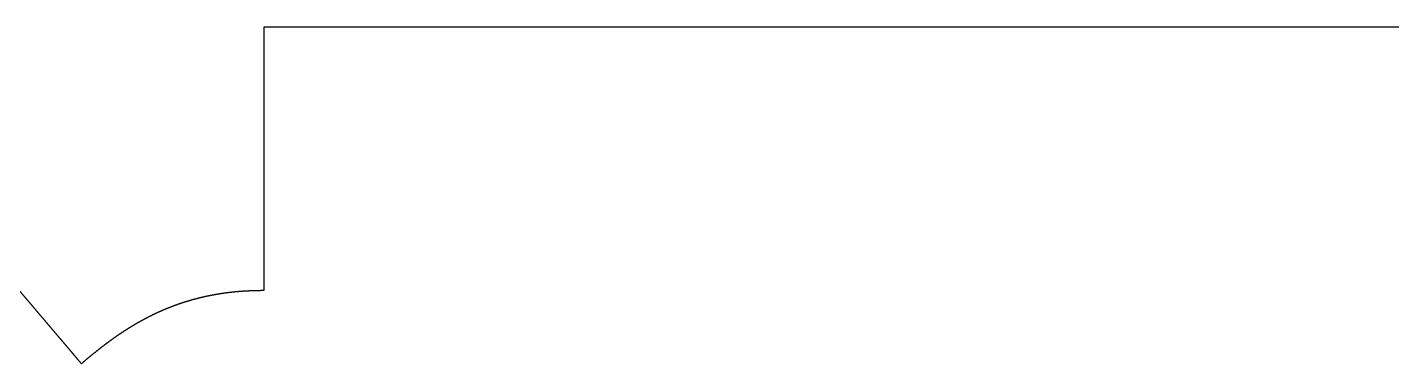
# Model space of a CAD drawing. Header units: millimetres. Extents: x 0 to 308, y 0 to 286.
# Drawn here: x 153 to 230.7, y 266.5 to 285.6 of the extents above; entities that cross this region are included whole.
import ezdxf

# ---------------------------------------------------------------- set-up
doc = ezdxf.new("R2010")
doc.units = ezdxf.units.MM
doc.layers.add('outline', color=7, linetype='Continuous')

msp = doc.modelspace()

# ---------------------------------------------------------------- linework, layer by layer
at = {"layer": 'outline'}
for points, knots in [([(308.485, 285.644), (308.239, 285.644), (307.869, 285.644), (307.376, 285.644), (307.006, 285.644), (306.636, 285.644), (306.266, 285.644), (305.897, 285.644), (305.527, 285.644), (305.157, 285.644), (304.787, 285.644), (304.417, 285.644), (304.048, 285.644), (303.678, 285.644), (303.308, 285.644), (302.938, 285.644), (302.569, 285.644), (302.199, 285.644), (301.829, 285.644), (301.459, 285.644), (301.089, 285.644), (300.72, 285.644), (300.35, 285.644), (299.98, 285.644), (299.61, 285.644), (299.24, 285.644), (298.871, 285.644), (298.501, 285.644), (298.131, 285.644), (297.761, 285.644), (297.391, 285.644), (297.022, 285.644), (296.652, 285.644), (296.282, 285.644), (295.912, 285.644), (295.542, 285.644), (295.173, 285.644), (294.803, 285.644), (294.433, 285.644), (294.063, 285.644), (293.694, 285.644), (293.324, 285.644), (292.954, 285.644), (292.584, 285.644), (292.214, 285.644), (291.845, 285.644), (291.475, 285.644), (291.105, 285.644), (290.735, 285.644), (290.365, 285.644), (289.996, 285.644), (289.626, 285.644), (289.256, 285.644), (288.886, 285.644), (288.516, 285.644), (288.147, 285.644), (287.777, 285.644), (287.407, 285.644), (287.037, 285.644), (286.667, 285.644), (286.298, 285.644), (285.928, 285.644), (285.558, 285.644), (285.188, 285.644), (284.819, 285.644), (284.449, 285.644), (284.079, 285.644), (283.709, 285.644), (283.339, 285.644), (282.97, 285.644), (282.6, 285.644), (282.23, 285.644), (281.86, 285.644), (281.49, 285.644), (281.121, 285.644), (280.751, 285.644), (280.381, 285.644), (280.011, 285.644), (279.641, 285.644), (279.272, 285.644), (278.902, 285.644), (278.532, 285.644), (278.162, 285.644), (277.792, 285.644), (277.423, 285.644), (277.053, 285.644), (276.683, 285.644), (276.313, 285.644), (275.944, 285.644), (275.574, 285.644), (275.204, 285.644), (274.834, 285.644), (274.464, 285.644), (274.095, 285.644), (273.725, 285.644), (273.355, 285.644), (272.985, 285.644), (272.615, 285.644), (272.246, 285.644), (271.876, 285.644), (271.506, 285.644), (271.136, 285.644), (270.766, 285.644), (270.397, 285.644), (270.027, 285.644), (269.657, 285.644), (269.287, 285.644), (268.917, 285.644), (268.548, 285.644), (268.178, 285.644), (267.808, 285.644), (267.438, 285.644), (267.069, 285.644), (266.699, 285.644), (266.329, 285.644), (265.959, 285.644), (265.589, 285.644), (265.22, 285.644), (264.85, 285.644), (264.48, 285.644), (264.11, 285.644), (263.74, 285.644), (263.371, 285.644), (263.001, 285.644), (262.631, 285.644), (262.261, 285.644), (261.891, 285.644), (261.522, 285.644), (261.152, 285.644), (260.782, 285.644), (260.412, 285.644), (260.042, 285.644), (259.673, 285.644), (259.303, 285.644), (258.933, 285.644), (258.563, 285.644), (258.194, 285.644), (257.824, 285.644), (257.454, 285.644), (257.084, 285.644), (256.714, 285.644), (256.345, 285.644), (255.975, 285.644), (255.605, 285.644), (255.235, 285.644), (254.865, 285.644), (254.496, 285.644), (254.126, 285.644), (253.756, 285.644), (253.386, 285.644), (253.016, 285.644), (252.647, 285.644), (252.277, 285.644), (251.907, 285.644), (251.537, 285.644), (251.167, 285.644), (250.798, 285.644), (250.428, 285.644), (250.058, 285.644), (249.688, 285.644), (249.319, 285.644), (248.949, 285.644), (248.579, 285.644), (248.209, 285.644), (247.839, 285.644), (247.47, 285.644), (247.1, 285.644), (246.73, 285.644), (246.36, 285.644), (245.99, 285.644), (245.621, 285.644), (245.251, 285.644), (244.881, 285.644), (244.511, 285.644), (244.141, 285.644), (243.772, 285.644), (243.402, 285.644), (243.032, 285.644), (242.662, 285.644), (242.292, 285.644), (241.923, 285.644), (241.553, 285.644), (241.183, 285.644), (240.813, 285.644), (240.444, 285.644), (240.074, 285.644), (239.704, 285.644), (239.334, 285.644), (238.964, 285.644), (238.595, 285.644), (238.225, 285.644), (237.855, 285.644), (237.485, 285.644), (237.115, 285.644), (236.746, 285.644), (236.376, 285.644), (236.006, 285.644), (235.636, 285.644), (235.266, 285.644), (234.897, 285.644), (234.527, 285.644), (234.157, 285.644), (233.787, 285.644), (233.417, 285.644), (233.048, 285.644), (232.678, 285.644), (232.308, 285.644), (231.938, 285.644), (231.569, 285.644), (231.199, 285.644), (230.829, 285.644), (230.459, 285.644), (230.089, 285.644), (229.72, 285.644), (229.35, 285.644), (228.98, 285.644), (228.61, 285.644), (228.24, 285.644), (227.871, 285.644), (227.501, 285.644), (227.131, 285.644), (226.761, 285.644), (226.391, 285.644), (226.022, 285.644), (225.652, 285.644), (225.282, 285.644), (224.912, 285.644), (224.542, 285.644), (224.173, 285.644), (223.803, 285.644), (223.433, 285.644), (223.063, 285.644), (222.694, 285.644), (222.324, 285.644), (221.954, 285.644), (221.584, 285.644), (221.214, 285.644), (220.845, 285.644), (220.475, 285.644), (220.105, 285.644), (219.735, 285.644), (219.365, 285.644), (218.996, 285.644), (218.626, 285.644), (218.256, 285.644), (217.886, 285.644), (217.516, 285.644), (217.147, 285.644), (216.777, 285.644), (216.407, 285.644), (216.037, 285.644), (215.667, 285.644), (215.298, 285.644), (214.928, 285.644), (214.558, 285.644), (214.188, 285.644), (213.819, 285.644), (213.449, 285.644), (213.079, 285.644), (212.709, 285.644), (212.339, 285.644), (211.97, 285.644), (211.6, 285.644), (211.23, 285.644), (210.86, 285.644), (210.49, 285.644), (210.121, 285.644), (209.751, 285.644), (209.381, 285.644), (209.011, 285.644), (208.641, 285.644), (208.272, 285.644), (207.902, 285.644), (207.532, 285.644), (207.162, 285.644), (206.792, 285.644), (206.423, 285.644), (206.053, 285.644), (205.683, 285.644), (205.313, 285.644), (204.944, 285.644), (204.574, 285.644), (204.204, 285.644), (203.834, 285.644), (203.464, 285.644), (203.095, 285.644), (202.725, 285.644), (202.355, 285.644), (201.985, 285.644), (201.615, 285.644), (201.246, 285.644), (200.876, 285.644), (200.506, 285.644), (200.136, 285.644), (199.766, 285.644), (199.397, 285.644), (199.027, 285.644), (198.657, 285.644), (198.287, 285.644), (197.917, 285.644), (197.548, 285.644), (197.178, 285.644), (196.808, 285.644), (196.438, 285.644), (196.069, 285.644), (195.699, 285.644), (195.329, 285.644), (194.959, 285.644), (194.589, 285.644), (194.22, 285.644), (193.85, 285.644), (193.48, 285.644), (193.11, 285.644), (192.74, 285.644), (192.371, 285.644), (192.001, 285.644), (191.631, 285.644), (191.261, 285.644), (190.891, 285.644), (190.522, 285.644), (190.152, 285.644), (189.782, 285.644), (189.412, 285.644), (189.042, 285.644), (188.673, 285.644), (188.303, 285.644), (187.933, 285.644), (187.563, 285.644), (187.194, 285.644), (186.824, 285.644), (186.454, 285.644), (186.084, 285.644), (185.714, 285.644), (185.345, 285.644), (184.975, 285.644), (184.605, 285.644), (184.235, 285.644), (183.865, 285.644), (183.496, 285.644), (183.126, 285.644), (182.756, 285.644), (182.386, 285.644), (182.016, 285.644), (181.647, 285.644), (181.277, 285.644), (180.907, 285.644), (180.537, 285.644), (180.167, 285.644), (179.798, 285.644), (179.428, 285.644), (179.058, 285.644), (178.688, 285.644), (178.319, 285.644), (177.949, 285.644), (177.579, 285.644), (177.209, 285.644), (176.839, 285.644), (176.47, 285.644), (176.1, 285.644), (175.73, 285.644), (175.36, 285.644), (174.99, 285.644), (174.621, 285.644), (174.251, 285.644), (173.881, 285.644), (173.511, 285.644), (173.141, 285.644), (172.772, 285.644), (172.402, 285.644), (172.032, 285.644), (171.662, 285.644), (171.292, 285.644), (170.923, 285.644), (170.553, 285.644), (170.183, 285.644), (169.813, 285.644), (169.444, 285.644), (169.074, 285.644), (168.704, 285.644), (168.334, 285.644), (167.964, 285.644), (167.595, 285.644), (167.101, 285.644), (166.732, 285.644), (166.485, 285.644)], [0, 0, 0, 0, 0.005208, 0.007813, 0.010417, 0.013021, 0.015625, 0.018229, 0.020833, 0.023438, 0.026042, 0.028646, 0.03125, 0.033854, 0.036458, 0.039063, 0.041667, 0.044271, 0.046875, 0.049479, 0.052083, 0.054688, 0.057292, 0.059896, 0.0625, 0.065104, 0.067708, 0.070313, 0.072917, 0.075521, 0.078125, 0.080729, 0.083333, 0.085938, 0.088542, 0.091146, 0.09375, 0.096354, 0.098958, 0.101563, 0.104167, 0.106771, 0.109375, 0.111979, 0.114583, 0.117188, 0.119792, 0.122396, 0.125, 0.127604, 0.130208, 0.132813, 0.135417, 0.138021, 0.140625, 0.143229, 0.145833, 0.148438, 0.151042, 0.153646, 0.15625, 0.158854, 0.161458, 0.164063, 0.166667, 0.169271, 0.171875, 0.174479, 0.177083, 0.179688, 0.182292, 0.184896, 0.1875, 0.190104, 0.192708, 0.195313, 0.197917, 0.200521, 0.203125, 0.205729, 0.208333, 0.210938, 0.213542, 0.216146, 0.21875, 0.221354, 0.223958, 0.226563, 0.229167, 0.231771, 0.234375, 0.236979, 0.239583, 0.242188, 0.244792, 0.247396, 0.25, 0.252604, 0.255208, 0.257813, 0.260417, 0.263021, 0.265625, 0.268229, 0.270833, 0.273438, 0.276042, 0.278646, 0.28125, 0.283854, 0.286458, 0.289063, 0.291667, 0.294271, 0.296875, 0.299479, 0.302083, 0.304688, 0.307292, 0.309896, 0.3125, 0.315104, 0.317708, 0.320313, 0.322917, 0.325521, 0.328125, 0.330729, 0.333333, 0.335938, 0.338542, 0.341146, 0.34375, 0.346354, 0.348958, 0.351563, 0.354167, 0.356771, 0.359375, 0.361979, 0.364583, 0.367188, 0.369792, 0.372396, 0.375, 0.377604, 0.380208, 0.382813, 0.385417, 0.388021, 0.390625, 0.393229, 0.395833, 0.398438, 0.401042, 0.403646, 0.40625, 0.408854, 0.411458, 0.414063, 0.416667, 0.419271, 0.421875, 0.424479, 0.427083, 0.429688, 0.432292, 0.434896, 0.4375, 0.440104, 0.442708, 0.445313, 0.447917, 0.450521, 0.453125, 0.455729, 0.458333, 0.460938, 0.463542, 0.466146, 0.46875, 0.471354, 0.473958, 0.476563, 0.479167, 0.481771, 0.484375, 0.486979, 0.489583, 0.492188, 0.494792, 0.497396, 0.5, 0.502604, 0.505208, 0.507813, 0.510417, 0.513021, 0.515625, 0.518229, 0.520833, 0.523438, 0.526042, 0.528646, 0.53125, 0.533854, 0.536458, 0.539063, 0.541667, 0.544271, 0.546875, 0.549479, 0.552083, 0.554688, 0.557292, 0.559896, 0.5625, 0.565104, 0.567708, 0.570313, 0.572917, 0.575521, 0.578125, 0.580729, 0.583333, 0.585938, 0.588542, 0.591146, 0.59375, 0.596354, 0.598958, 0.601563, 0.604167, 0.606771, 0.609375, 0.611979, 0.614583, 0.617188, 0.619792, 0.622396, 0.625, 0.627604, 0.630208, 0.632813, 0.635417, 0.638021, 0.640625, 0.643229, 0.645833, 0.648438, 0.651042, 0.653646, 0.65625, 0.658854, 0.661458, 0.664063, 0.666667, 0.669271, 0.671875, 0.674479, 0.677083, 0.679688, 0.682292, 0.684896, 0.6875, 0.690104, 0.692708, 0.695313, 0.697917, 0.700521, 0.703125, 0.705729, 0.708333, 0.710938, 0.713542, 0.716146, 0.71875, 0.721354, 0.723958, 0.726563, 0.729167, 0.731771, 0.734375, 0.736979, 0.739583, 0.742188, 0.744792, 0.747396, 0.75, 0.752604, 0.755208, 0.757813, 0.760417, 0.763021, 0.765625, 0.768229, 0.770833, 0.773438, 0.776042, 0.778646, 0.78125, 0.783854, 0.786458, 0.789063, 0.791667, 0.794271, 0.796875, 0.799479, 0.802083, 0.804688, 0.807292, 0.809896, 0.8125, 0.815104, 0.817708, 0.820313, 0.822917, 0.825521, 0.828125, 0.830729, 0.833333, 0.835938, 0.838542, 0.841146, 0.84375, 0.846354, 0.848958, 0.851563, 0.854167, 0.856771, 0.859375, 0.861979, 0.864583, 0.867188, 0.869792, 0.872396, 0.875, 0.877604, 0.880208, 0.882813, 0.885417, 0.888021, 0.890625, 0.893229, 0.895833, 0.898438, 0.901042, 0.903646, 0.90625, 0.908854, 0.911458, 0.914063, 0.916667, 0.919271, 0.921875, 0.924479, 0.927083, 0.929688, 0.932292, 0.934896, 0.9375, 0.940104, 0.942708, 0.945313, 0.947917, 0.950521, 0.953125, 0.955729, 0.958333, 0.960938, 0.963542, 0.966146, 0.96875, 0.971354, 0.973958, 0.976563, 0.979167, 0.981771, 0.984375, 0.986979, 0.989583, 0.992188, 0.994792, 1, 1, 1, 1]), ([(166.485, 285.644), (166.485, 285.617), (166.485, 285.578), (166.485, 285.526), (166.485, 285.487), (166.485, 285.448), (166.485, 285.409), (166.485, 285.37), (166.485, 285.331), (166.485, 285.292), (166.485, 285.253), (166.485, 285.214), (166.485, 285.175), (166.485, 285.136), (166.485, 285.097), (166.485, 285.058), (166.485, 285.019), (166.485, 284.979), (166.485, 284.94), (166.485, 284.901), (166.485, 284.862), (166.485, 284.823), (166.485, 284.784), (166.485, 284.745), (166.485, 284.706), (166.485, 284.667), (166.485, 284.628), (166.485, 284.589), (166.485, 284.55), (166.485, 284.511), (166.485, 284.472), (166.485, 284.433), (166.485, 284.394), (166.485, 284.354), (166.485, 284.315), (166.485, 284.276), (166.485, 284.237), (166.485, 284.198), (166.485, 284.159), (166.485, 284.12), (166.485, 284.081), (166.485, 284.042), (166.485, 284.003), (166.485, 283.964), (166.485, 283.925), (166.485, 283.886), (166.485, 283.847), (166.485, 283.808), (166.485, 283.769), (166.485, 283.729), (166.485, 283.69), (166.485, 283.651), (166.485, 283.612), (166.485, 283.573), (166.485, 283.534), (166.485, 283.495), (166.485, 283.456), (166.485, 283.417), (166.485, 283.378), (166.485, 283.339), (166.485, 283.3), (166.485, 283.261), (166.485, 283.222), (166.485, 283.183), (166.485, 283.144), (166.485, 283.104), (166.485, 283.065), (166.485, 283.026), (166.485, 282.987), (166.485, 282.948), (166.485, 282.909), (166.485, 282.87), (166.485, 282.831), (166.485, 282.792), (166.485, 282.753), (166.485, 282.714), (166.485, 282.675), (166.485, 282.636), (166.485, 282.597), (166.485, 282.558), (166.485, 282.519), (166.485, 282.479), (166.485, 282.44), (166.485, 282.401), (166.485, 282.362), (166.485, 282.323), (166.485, 282.284), (166.485, 282.245), (166.485, 282.206), (166.485, 282.167), (166.485, 282.128), (166.485, 282.089), (166.485, 282.05), (166.485, 282.011), (166.485, 281.972), (166.485, 281.933), (166.485, 281.894), (166.485, 281.854), (166.485, 281.815), (166.485, 281.776), (166.485, 281.737), (166.485, 281.698), (166.485, 281.659), (166.485, 281.62), (166.485, 281.581), (166.485, 281.542), (166.485, 281.503), (166.485, 281.464), (166.485, 281.425), (166.485, 281.386), (166.485, 281.347), (166.485, 281.308), (166.485, 281.269), (166.485, 281.229), (166.485, 281.19), (166.485, 281.151), (166.485, 281.112), (166.485, 281.073), (166.485, 281.034), (166.485, 280.995), (166.485, 280.956), (166.485, 280.917), (166.485, 280.878), (166.485, 280.839), (166.485, 280.8), (166.485, 280.761), (166.485, 280.722), (166.485, 280.683), (166.485, 280.644), (166.485, 280.604), (166.485, 280.565), (166.485, 280.526), (166.485, 280.487), (166.485, 280.448), (166.485, 280.409), (166.485, 280.37), (166.485, 280.331), (166.485, 280.292), (166.485, 280.253), (166.485, 280.214), (166.485, 280.175), (166.485, 280.136), (166.485, 280.097), (166.485, 280.058), (166.485, 280.019), (166.485, 279.979), (166.485, 279.94), (166.485, 279.901), (166.485, 279.862), (166.485, 279.823), (166.485, 279.784), (166.485, 279.745), (166.485, 279.706), (166.485, 279.667), (166.485, 279.628), (166.485, 279.589), (166.485, 279.55), (166.485, 279.511), (166.485, 279.472), (166.485, 279.433), (166.485, 279.394), (166.485, 279.354), (166.485, 279.315), (166.485, 279.276), (166.485, 279.237), (166.485, 279.198), (166.485, 279.159), (166.485, 279.12), (166.485, 279.081), (166.485, 279.042), (166.485, 279.003), (166.485, 278.964), (166.485, 278.925), (166.485, 278.886), (166.485, 278.847), (166.485, 278.808), (166.485, 278.769), (166.485, 278.729), (166.485, 278.69), (166.485, 278.651), (166.485, 278.612), (166.485, 278.573), (166.485, 278.534), (166.485, 278.495), (166.485, 278.456), (166.485, 278.417), (166.485, 278.378), (166.485, 278.339), (166.485, 278.3), (166.485, 278.261), (166.485, 278.222), (166.485, 278.183), (166.485, 278.144), (166.485, 278.104), (166.485, 278.065), (166.485, 278.026), (166.485, 277.987), (166.485, 277.948), (166.485, 277.909), (166.485, 277.87), (166.485, 277.831), (166.485, 277.792), (166.485, 277.753), (166.485, 277.714), (166.485, 277.675), (166.485, 277.636), (166.485, 277.597), (166.485, 277.558), (166.485, 277.519), (166.485, 277.479), (166.485, 277.44), (166.485, 277.401), (166.485, 277.362), (166.485, 277.323), (166.485, 277.284), (166.485, 277.245), (166.485, 277.206), (166.485, 277.167), (166.485, 277.128), (166.485, 277.089), (166.485, 277.05), (166.485, 277.011), (166.485, 276.972), (166.485, 276.933), (166.485, 276.894), (166.485, 276.854), (166.485, 276.815), (166.485, 276.776), (166.485, 276.737), (166.485, 276.698), (166.485, 276.659), (166.485, 276.62), (166.485, 276.581), (166.485, 276.542), (166.485, 276.503), (166.485, 276.464), (166.485, 276.425), (166.485, 276.386), (166.485, 276.347), (166.485, 276.308), (166.485, 276.269), (166.485, 276.229), (166.485, 276.19), (166.485, 276.151), (166.485, 276.112), (166.485, 276.073), (166.485, 276.034), (166.485, 275.995), (166.485, 275.956), (166.485, 275.917), (166.485, 275.878), (166.485, 275.839), (166.485, 275.8), (166.485, 275.761), (166.485, 275.722), (166.485, 275.683), (166.485, 275.644), (166.485, 275.604), (166.485, 275.565), (166.485, 275.526), (166.485, 275.487), (166.485, 275.448), (166.485, 275.409), (166.485, 275.37), (166.485, 275.331), (166.485, 275.292), (166.485, 275.253), (166.485, 275.214), (166.485, 275.175), (166.485, 275.136), (166.485, 275.097), (166.485, 275.058), (166.485, 275.019), (166.485, 274.979), (166.485, 274.94), (166.485, 274.901), (166.485, 274.862), (166.485, 274.823), (166.485, 274.784), (166.485, 274.745), (166.485, 274.706), (166.485, 274.667), (166.485, 274.628), (166.485, 274.589), (166.485, 274.55), (166.485, 274.511), (166.485, 274.472), (166.485, 274.433), (166.485, 274.394), (166.485, 274.354), (166.485, 274.315), (166.485, 274.276), (166.485, 274.237), (166.485, 274.198), (166.485, 274.159), (166.485, 274.12), (166.485, 274.081), (166.485, 274.042), (166.485, 274.003), (166.485, 273.964), (166.485, 273.925), (166.485, 273.886), (166.485, 273.847), (166.485, 273.808), (166.485, 273.769), (166.485, 273.729), (166.485, 273.69), (166.485, 273.651), (166.485, 273.612), (166.485, 273.573), (166.485, 273.534), (166.485, 273.495), (166.485, 273.456), (166.485, 273.417), (166.485, 273.378), (166.485, 273.339), (166.485, 273.3), (166.485, 273.261), (166.485, 273.222), (166.485, 273.183), (166.485, 273.144), (166.485, 273.104), (166.485, 273.065), (166.485, 273.026), (166.485, 272.987), (166.485, 272.948), (166.485, 272.909), (166.485, 272.87), (166.485, 272.831), (166.485, 272.792), (166.485, 272.753), (166.485, 272.714), (166.485, 272.675), (166.485, 272.636), (166.485, 272.597), (166.485, 272.558), (166.485, 272.519), (166.485, 272.479), (166.485, 272.44), (166.485, 272.401), (166.485, 272.362), (166.485, 272.323), (166.485, 272.284), (166.485, 272.245), (166.485, 272.206), (166.485, 272.167), (166.485, 272.128), (166.485, 272.089), (166.485, 272.05), (166.485, 272.011), (166.485, 271.972), (166.485, 271.933), (166.485, 271.894), (166.485, 271.854), (166.485, 271.815), (166.485, 271.776), (166.485, 271.737), (166.485, 271.698), (166.485, 271.659), (166.485, 271.62), (166.485, 271.581), (166.485, 271.542), (166.485, 271.503), (166.485, 271.464), (166.485, 271.425), (166.485, 271.386), (166.485, 271.347), (166.485, 271.308), (166.485, 271.269), (166.485, 271.229), (166.485, 271.19), (166.485, 271.151), (166.485, 271.112), (166.485, 271.073), (166.485, 271.034), (166.485, 270.995), (166.485, 270.956), (166.485, 270.917), (166.485, 270.878), (166.485, 270.839), (166.485, 270.8), (166.485, 270.761), (166.485, 270.709), (166.485, 270.67), (166.485, 270.644)], [0, 0, 0, 0, 0.005208, 0.007812, 0.010417, 0.013021, 0.015625, 0.018229, 0.020833, 0.023438, 0.026042, 0.028646, 0.03125, 0.033854, 0.036458, 0.039062, 0.041667, 0.044271, 0.046875, 0.049479, 0.052083, 0.054688, 0.057292, 0.059896, 0.0625, 0.065104, 0.067708, 0.070312, 0.072917, 0.075521, 0.078125, 0.080729, 0.083333, 0.085938, 0.088542, 0.091146, 0.09375, 0.096354, 0.098958, 0.101562, 0.104167, 0.106771, 0.109375, 0.111979, 0.114583, 0.117188, 0.119792, 0.122396, 0.125, 0.127604, 0.130208, 0.132812, 0.135417, 0.138021, 0.140625, 0.143229, 0.145833, 0.148438, 0.151042, 0.153646, 0.15625, 0.158854, 0.161458, 0.164062, 0.166667, 0.169271, 0.171875, 0.174479, 0.177083, 0.179688, 0.182292, 0.184896, 0.1875, 0.190104, 0.192708, 0.195312, 0.197917, 0.200521, 0.203125, 0.205729, 0.208333, 0.210938, 0.213542, 0.216146, 0.21875, 0.221354, 0.223958, 0.226562, 0.229167, 0.231771, 0.234375, 0.236979, 0.239583, 0.242188, 0.244792, 0.247396, 0.25, 0.252604, 0.255208, 0.257812, 0.260417, 0.263021, 0.265625, 0.268229, 0.270833, 0.273438, 0.276042, 0.278646, 0.28125, 0.283854, 0.286458, 0.289062, 0.291667, 0.294271, 0.296875, 0.299479, 0.302083, 0.304688, 0.307292, 0.309896, 0.3125, 0.315104, 0.317708, 0.320312, 0.322917, 0.325521, 0.328125, 0.330729, 0.333333, 0.335938, 0.338542, 0.341146, 0.34375, 0.346354, 0.348958, 0.351562, 0.354167, 0.356771, 0.359375, 0.361979, 0.364583, 0.367188, 0.369792, 0.372396, 0.375, 0.377604, 0.380208, 0.382812, 0.385417, 0.388021, 0.390625, 0.393229, 0.395833, 0.398438, 0.401042, 0.403646, 0.40625, 0.408854, 0.411458, 0.414062, 0.416667, 0.419271, 0.421875, 0.424479, 0.427083, 0.429688, 0.432292, 0.434896, 0.4375, 0.440104, 0.442708, 0.445312, 0.447917, 0.450521, 0.453125, 0.455729, 0.458333, 0.460938, 0.463542, 0.466146, 0.46875, 0.471354, 0.473958, 0.476562, 0.479167, 0.481771, 0.484375, 0.486979, 0.489583, 0.492188, 0.494792, 0.497396, 0.5, 0.502604, 0.505208, 0.507812, 0.510417, 0.513021, 0.515625, 0.518229, 0.520833, 0.523438, 0.526042, 0.528646, 0.53125, 0.533854, 0.536458, 0.539062, 0.541667, 0.544271, 0.546875, 0.549479, 0.552083, 0.554688, 0.557292, 0.559896, 0.5625, 0.565104, 0.567708, 0.570312, 0.572917, 0.575521, 0.578125, 0.580729, 0.583333, 0.585938, 0.588542, 0.591146, 0.59375, 0.596354, 0.598958, 0.601562, 0.604167, 0.606771, 0.609375, 0.611979, 0.614583, 0.617188, 0.619792, 0.622396, 0.625, 0.627604, 0.630208, 0.632812, 0.635417, 0.638021, 0.640625, 0.643229, 0.645833, 0.648438, 0.651042, 0.653646, 0.65625, 0.658854, 0.661458, 0.664062, 0.666667, 0.669271, 0.671875, 0.674479, 0.677083, 0.679688, 0.682292, 0.684896, 0.6875, 0.690104, 0.692708, 0.695312, 0.697917, 0.700521, 0.703125, 0.705729, 0.708333, 0.710938, 0.713542, 0.716146, 0.71875, 0.721354, 0.723958, 0.726562, 0.729167, 0.731771, 0.734375, 0.736979, 0.739583, 0.742188, 0.744792, 0.747396, 0.75, 0.752604, 0.755208, 0.757812, 0.760417, 0.763021, 0.765625, 0.768229, 0.770833, 0.773438, 0.776042, 0.778646, 0.78125, 0.783854, 0.786458, 0.789062, 0.791667, 0.794271, 0.796875, 0.799479, 0.802083, 0.804688, 0.807292, 0.809896, 0.8125, 0.815104, 0.817708, 0.820312, 0.822917, 0.825521, 0.828125, 0.830729, 0.833333, 0.835938, 0.838542, 0.841146, 0.84375, 0.846354, 0.848958, 0.851562, 0.854167, 0.856771, 0.859375, 0.861979, 0.864583, 0.867188, 0.869792, 0.872396, 0.875, 0.877604, 0.880208, 0.882812, 0.885417, 0.888021, 0.890625, 0.893229, 0.895833, 0.898438, 0.901042, 0.903646, 0.90625, 0.908854, 0.911458, 0.914062, 0.916667, 0.919271, 0.921875, 0.924479, 0.927083, 0.929688, 0.932292, 0.934896, 0.9375, 0.940104, 0.942708, 0.945312, 0.947917, 0.950521, 0.953125, 0.955729, 0.958333, 0.960938, 0.963542, 0.966146, 0.96875, 0.971354, 0.973958, 0.976562, 0.979167, 0.981771, 0.984375, 0.986979, 0.989583, 0.992188, 0.994792, 1, 1, 1, 1]), ([(156.099, 266.482), (156.082, 266.502), (156.057, 266.532), (156.023, 266.572), (155.998, 266.602), (155.972, 266.631), (155.947, 266.661), (155.922, 266.691), (155.897, 266.721), (155.871, 266.751), (155.846, 266.78), (155.821, 266.81), (155.795, 266.84), (155.77, 266.87), (155.745, 266.899), (155.72, 266.929), (155.694, 266.959), (155.669, 266.989), (155.644, 267.019), (155.618, 267.048), (155.593, 267.078), (155.568, 267.108), (155.543, 267.138), (155.517, 267.167), (155.492, 267.197), (155.467, 267.227), (155.442, 267.257), (155.416, 267.287), (155.391, 267.316), (155.366, 267.346), (155.34, 267.376), (155.315, 267.406), (155.29, 267.436), (155.265, 267.465), (155.239, 267.495), (155.214, 267.525), (155.189, 267.555), (155.164, 267.584), (155.138, 267.614), (155.113, 267.644), (155.088, 267.674), (155.062, 267.704), (155.037, 267.733), (155.012, 267.763), (154.987, 267.793), (154.961, 267.823), (154.936, 267.853), (154.911, 267.882), (154.886, 267.912), (154.86, 267.942), (154.835, 267.972), (154.81, 268.001), (154.784, 268.031), (154.759, 268.061), (154.734, 268.091), (154.709, 268.121), (154.683, 268.15), (154.658, 268.18), (154.633, 268.21), (154.608, 268.24), (154.582, 268.269), (154.557, 268.299), (154.532, 268.329), (154.506, 268.359), (154.481, 268.389), (154.456, 268.418), (154.431, 268.448), (154.405, 268.478), (154.38, 268.508), (154.355, 268.538), (154.329, 268.567), (154.304, 268.597), (154.279, 268.627), (154.254, 268.657), (154.228, 268.686), (154.203, 268.716), (154.178, 268.746), (154.153, 268.776), (154.127, 268.806), (154.102, 268.835), (154.077, 268.865), (154.051, 268.895), (154.026, 268.925), (154.001, 268.955), (153.976, 268.984), (153.95, 269.014), (153.925, 269.044), (153.9, 269.074), (153.875, 269.103), (153.849, 269.133), (153.824, 269.163), (153.799, 269.193), (153.773, 269.223), (153.748, 269.252), (153.723, 269.282), (153.698, 269.312), (153.672, 269.342), (153.647, 269.371), (153.622, 269.401), (153.597, 269.431), (153.571, 269.461), (153.546, 269.491), (153.521, 269.52), (153.495, 269.55), (153.47, 269.58), (153.445, 269.61), (153.42, 269.64), (153.394, 269.669), (153.369, 269.699), (153.344, 269.729), (153.319, 269.759), (153.293, 269.788), (153.268, 269.818), (153.243, 269.848), (153.217, 269.878), (153.192, 269.908), (153.167, 269.937), (153.142, 269.967), (153.116, 269.997), (153.091, 270.027), (153.066, 270.057), (153.04, 270.086), (153.015, 270.116), (152.99, 270.146), (152.965, 270.176), (152.939, 270.205), (152.914, 270.235), (152.889, 270.265), (152.864, 270.295), (152.838, 270.325), (152.813, 270.354), (152.788, 270.384), (152.762, 270.414), (152.737, 270.444), (152.712, 270.473), (152.687, 270.503), (152.661, 270.533), (152.636, 270.563), (152.611, 270.593), (152.586, 270.622), (152.56, 270.652), (152.535, 270.682), (152.51, 270.712), (152.484, 270.742), (152.459, 270.771), (152.434, 270.801), (152.409, 270.831), (152.383, 270.861), (152.358, 270.89), (152.333, 270.92), (152.308, 270.95), (152.282, 270.98), (152.257, 271.01), (152.232, 271.039), (152.206, 271.069), (152.181, 271.099), (152.156, 271.129), (152.131, 271.159), (152.105, 271.188), (152.08, 271.218), (152.055, 271.248), (152.03, 271.278), (152.004, 271.307), (151.979, 271.337), (151.954, 271.367), (151.928, 271.397), (151.903, 271.427), (151.878, 271.456), (151.853, 271.486), (151.827, 271.516), (151.802, 271.546), (151.777, 271.575), (151.751, 271.605), (151.726, 271.635), (151.701, 271.665), (151.676, 271.695), (151.65, 271.724), (151.625, 271.754), (151.6, 271.784), (151.575, 271.814), (151.549, 271.844), (151.524, 271.873), (151.499, 271.903), (151.473, 271.933), (151.448, 271.963), (151.423, 271.992), (151.398, 272.022), (151.372, 272.052), (151.347, 272.082), (151.322, 272.112), (151.297, 272.141), (151.271, 272.171), (151.246, 272.201), (151.221, 272.231), (151.195, 272.261), (151.17, 272.29), (151.145, 272.32), (151.12, 272.35), (151.094, 272.38), (151.069, 272.409), (151.044, 272.439), (151.019, 272.469), (150.993, 272.499), (150.968, 272.529), (150.943, 272.558), (150.917, 272.588), (150.892, 272.618), (150.867, 272.648), (150.842, 272.677), (150.816, 272.707), (150.791, 272.737), (150.766, 272.767), (150.741, 272.797), (150.715, 272.826), (150.69, 272.856), (150.665, 272.886), (150.639, 272.916), (150.614, 272.946), (150.589, 272.975), (150.564, 273.005), (150.538, 273.035), (150.513, 273.065), (150.488, 273.094), (150.462, 273.124), (150.437, 273.154), (150.412, 273.184), (150.387, 273.214), (150.361, 273.243), (150.336, 273.273), (150.311, 273.303), (150.286, 273.333), (150.26, 273.363), (150.235, 273.392), (150.21, 273.422), (150.184, 273.452), (150.159, 273.482), (150.134, 273.511), (150.109, 273.541), (150.083, 273.571), (150.058, 273.601), (150.033, 273.631), (150.008, 273.66), (149.982, 273.69), (149.957, 273.72), (149.932, 273.75), (149.906, 273.779), (149.881, 273.809), (149.856, 273.839), (149.831, 273.869), (149.805, 273.899), (149.78, 273.928), (149.755, 273.958), (149.73, 273.988), (149.704, 274.018), (149.679, 274.048), (149.654, 274.077), (149.628, 274.107), (149.603, 274.137), (149.578, 274.167), (149.553, 274.196), (149.527, 274.226), (149.502, 274.256), (149.477, 274.286), (149.451, 274.316), (149.426, 274.345), (149.401, 274.375), (149.376, 274.405), (149.35, 274.435), (149.325, 274.465), (149.3, 274.494), (149.275, 274.524), (149.249, 274.554), (149.224, 274.584), (149.199, 274.613), (149.173, 274.643), (149.148, 274.673), (149.123, 274.703), (149.098, 274.733), (149.072, 274.762), (149.047, 274.792), (149.022, 274.822), (148.997, 274.852), (148.971, 274.881), (148.946, 274.911), (148.921, 274.941), (148.895, 274.971), (148.87, 275.001), (148.845, 275.03), (148.82, 275.06), (148.794, 275.09), (148.769, 275.12), (148.744, 275.15), (148.719, 275.179), (148.693, 275.209), (148.668, 275.239), (148.643, 275.269), (148.617, 275.298), (148.592, 275.328), (148.567, 275.358), (148.542, 275.388), (148.516, 275.418), (148.491, 275.447), (148.466, 275.477), (148.441, 275.507), (148.415, 275.537), (148.39, 275.567), (148.365, 275.596), (148.339, 275.626), (148.314, 275.656), (148.289, 275.686), (148.264, 275.715), (148.238, 275.745), (148.213, 275.775), (148.188, 275.805), (148.162, 275.835), (148.137, 275.864), (148.112, 275.894), (148.087, 275.924), (148.061, 275.954), (148.036, 275.983), (148.011, 276.013), (147.986, 276.043), (147.96, 276.073), (147.935, 276.103), (147.91, 276.132), (147.884, 276.162), (147.859, 276.192), (147.834, 276.222), (147.809, 276.252), (147.783, 276.281), (147.758, 276.311), (147.733, 276.341), (147.708, 276.371), (147.682, 276.4), (147.657, 276.43), (147.632, 276.46), (147.606, 276.49), (147.581, 276.52), (147.556, 276.549), (147.531, 276.579), (147.505, 276.609), (147.48, 276.639), (147.455, 276.669), (147.43, 276.698), (147.404, 276.728), (147.379, 276.758), (147.354, 276.788), (147.328, 276.817), (147.303, 276.847), (147.278, 276.877), (147.253, 276.907), (147.227, 276.937), (147.202, 276.966), (147.177, 276.996), (147.152, 277.026), (147.126, 277.056), (147.101, 277.085), (147.076, 277.115), (147.05, 277.145), (147.025, 277.175), (147, 277.205), (146.975, 277.234), (146.949, 277.264), (146.924, 277.294), (146.899, 277.324), (146.873, 277.354), (146.848, 277.383), (146.823, 277.413), (146.798, 277.443), (146.772, 277.473), (146.747, 277.502), (146.722, 277.532), (146.697, 277.562), (146.671, 277.592), (146.646, 277.622), (146.621, 277.651), (146.595, 277.681), (146.57, 277.711), (146.545, 277.741), (146.52, 277.771), (146.494, 277.8), (146.469, 277.83), (146.435, 277.87), (146.41, 277.9), (146.393, 277.919)], [0, 0, 0, 0, 0.005208, 0.007813, 0.010417, 0.013021, 0.015625, 0.018229, 0.020833, 0.023438, 0.026042, 0.028646, 0.03125, 0.033854, 0.036458, 0.039062, 0.041667, 0.044271, 0.046875, 0.049479, 0.052083, 0.054688, 0.057292, 0.059896, 0.0625, 0.065104, 0.067708, 0.070313, 0.072917, 0.075521, 0.078125, 0.080729, 0.083333, 0.085938, 0.088542, 0.091146, 0.09375, 0.096354, 0.098958, 0.101563, 0.104167, 0.106771, 0.109375, 0.111979, 0.114583, 0.117188, 0.119792, 0.122396, 0.125, 0.127604, 0.130208, 0.132813, 0.135417, 0.138021, 0.140625, 0.143229, 0.145833, 0.148438, 0.151042, 0.153646, 0.15625, 0.158854, 0.161458, 0.164063, 0.166667, 0.169271, 0.171875, 0.174479, 0.177083, 0.179688, 0.182292, 0.184896, 0.1875, 0.190104, 0.192708, 0.195313, 0.197917, 0.200521, 0.203125, 0.205729, 0.208333, 0.210938, 0.213542, 0.216146, 0.21875, 0.221354, 0.223958, 0.226563, 0.229167, 0.231771, 0.234375, 0.236979, 0.239583, 0.242188, 0.244792, 0.247396, 0.25, 0.252604, 0.255208, 0.257813, 0.260417, 0.263021, 0.265625, 0.268229, 0.270833, 0.273438, 0.276042, 0.278646, 0.28125, 0.283854, 0.286458, 0.289063, 0.291667, 0.294271, 0.296875, 0.299479, 0.302083, 0.304688, 0.307292, 0.309896, 0.3125, 0.315104, 0.317708, 0.320313, 0.322917, 0.325521, 0.328125, 0.330729, 0.333333, 0.335938, 0.338542, 0.341146, 0.34375, 0.346354, 0.348958, 0.351563, 0.354167, 0.356771, 0.359375, 0.361979, 0.364583, 0.367188, 0.369792, 0.372396, 0.375, 0.377604, 0.380208, 0.382813, 0.385417, 0.388021, 0.390625, 0.393229, 0.395833, 0.398438, 0.401042, 0.403646, 0.40625, 0.408854, 0.411458, 0.414063, 0.416667, 0.419271, 0.421875, 0.424479, 0.427083, 0.429688, 0.432292, 0.434896, 0.4375, 0.440104, 0.442708, 0.445313, 0.447917, 0.450521, 0.453125, 0.455729, 0.458333, 0.460938, 0.463542, 0.466146, 0.46875, 0.471354, 0.473958, 0.476563, 0.479167, 0.481771, 0.484375, 0.486979, 0.489583, 0.492188, 0.494792, 0.497396, 0.5, 0.502604, 0.505208, 0.507813, 0.510417, 0.513021, 0.515625, 0.518229, 0.520833, 0.523438, 0.526042, 0.528646, 0.53125, 0.533854, 0.536458, 0.539063, 0.541667, 0.544271, 0.546875, 0.549479, 0.552083, 0.554688, 0.557292, 0.559896, 0.5625, 0.565104, 0.567708, 0.570313, 0.572917, 0.575521, 0.578125, 0.580729, 0.583333, 0.585938, 0.588542, 0.591146, 0.59375, 0.596354, 0.598958, 0.601563, 0.604167, 0.606771, 0.609375, 0.611979, 0.614583, 0.617188, 0.619792, 0.622396, 0.625, 0.627604, 0.630208, 0.632813, 0.635417, 0.638021, 0.640625, 0.643229, 0.645833, 0.648438, 0.651042, 0.653646, 0.65625, 0.658854, 0.661458, 0.664063, 0.666667, 0.669271, 0.671875, 0.674479, 0.677083, 0.679688, 0.682292, 0.684896, 0.6875, 0.690104, 0.692708, 0.695313, 0.697917, 0.700521, 0.703125, 0.705729, 0.708333, 0.710938, 0.713542, 0.716146, 0.71875, 0.721354, 0.723958, 0.726563, 0.729167, 0.731771, 0.734375, 0.736979, 0.739583, 0.742188, 0.744792, 0.747396, 0.75, 0.752604, 0.755208, 0.757813, 0.760417, 0.763021, 0.765625, 0.768229, 0.770833, 0.773438, 0.776042, 0.778646, 0.78125, 0.783854, 0.786458, 0.789063, 0.791667, 0.794271, 0.796875, 0.799479, 0.802083, 0.804688, 0.807292, 0.809896, 0.8125, 0.815104, 0.817708, 0.820313, 0.822917, 0.825521, 0.828125, 0.830729, 0.833333, 0.835938, 0.838542, 0.841146, 0.84375, 0.846354, 0.848958, 0.851563, 0.854167, 0.856771, 0.859375, 0.861979, 0.864583, 0.867188, 0.869792, 0.872396, 0.875, 0.877604, 0.880208, 0.882813, 0.885417, 0.888021, 0.890625, 0.893229, 0.895833, 0.898438, 0.901042, 0.903646, 0.90625, 0.908854, 0.911458, 0.914063, 0.916667, 0.919271, 0.921875, 0.924479, 0.927083, 0.929688, 0.932292, 0.934896, 0.9375, 0.940104, 0.942708, 0.945313, 0.947917, 0.950521, 0.953125, 0.955729, 0.958333, 0.960938, 0.963542, 0.966146, 0.96875, 0.971354, 0.973958, 0.976562, 0.979167, 0.981771, 0.984375, 0.986979, 0.989583, 0.992187, 0.994792, 1, 1, 1, 1]), ([(166.485, 270.644), (166.465, 270.644), (166.435, 270.643), (166.396, 270.643), (166.366, 270.643), (166.336, 270.643), (166.306, 270.643), (166.276, 270.642), (166.246, 270.642), (166.216, 270.642), (166.187, 270.641), (166.157, 270.641), (166.127, 270.64), (166.097, 270.64), (166.067, 270.639), (166.037, 270.638), (166.007, 270.638), (165.978, 270.637), (165.948, 270.636), (165.918, 270.635), (165.888, 270.634), (165.858, 270.633), (165.828, 270.632), (165.799, 270.631), (165.769, 270.63), (165.739, 270.629), (165.709, 270.627), (165.679, 270.626), (165.649, 270.625), (165.62, 270.623), (165.59, 270.622), (165.56, 270.62), (165.53, 270.619), (165.5, 270.617), (165.47, 270.615), (165.441, 270.614), (165.411, 270.612), (165.381, 270.61), (165.351, 270.608), (165.321, 270.606), (165.292, 270.604), (165.262, 270.602), (165.232, 270.6), (165.202, 270.598), (165.172, 270.596), (165.143, 270.593), (165.113, 270.591), (165.083, 270.589), (165.053, 270.586), (165.024, 270.584), (164.994, 270.581), (164.964, 270.578), (164.934, 270.576), (164.905, 270.573), (164.875, 270.57), (164.845, 270.567), (164.815, 270.564), (164.786, 270.561), (164.756, 270.558), (164.726, 270.555), (164.697, 270.552), (164.667, 270.549), (164.637, 270.546), (164.608, 270.542), (164.578, 270.539), (164.548, 270.536), (164.519, 270.532), (164.489, 270.528), (164.459, 270.525), (164.43, 270.521), (164.4, 270.517), (164.37, 270.514), (164.341, 270.51), (164.311, 270.506), (164.282, 270.502), (164.252, 270.498), (164.223, 270.494), (164.193, 270.489), (164.163, 270.485), (164.134, 270.481), (164.104, 270.477), (164.075, 270.472), (164.045, 270.468), (164.016, 270.463), (163.986, 270.459), (163.957, 270.454), (163.927, 270.449), (163.898, 270.444), (163.868, 270.439), (163.839, 270.435), (163.809, 270.43), (163.78, 270.425), (163.751, 270.419), (163.721, 270.414), (163.692, 270.409), (163.662, 270.404), (163.633, 270.398), (163.604, 270.393), (163.574, 270.387), (163.545, 270.382), (163.516, 270.376), (163.486, 270.371), (163.457, 270.365), (163.428, 270.359), (163.398, 270.353), (163.369, 270.347), (163.34, 270.341), (163.311, 270.335), (163.281, 270.329), (163.252, 270.323), (163.223, 270.317), (163.194, 270.31), (163.165, 270.304), (163.135, 270.298), (163.106, 270.291), (163.077, 270.285), (163.048, 270.278), (163.019, 270.271), (162.99, 270.265), (162.961, 270.258), (162.932, 270.251), (162.903, 270.244), (162.874, 270.237), (162.845, 270.23), (162.816, 270.223), (162.787, 270.215), (162.758, 270.208), (162.729, 270.201), (162.7, 270.193), (162.671, 270.186), (162.642, 270.178), (162.613, 270.171), (162.584, 270.163), (162.555, 270.156), (162.527, 270.148), (162.498, 270.14), (162.469, 270.132), (162.44, 270.124), (162.411, 270.116), (162.383, 270.108), (162.354, 270.1), (162.325, 270.092), (162.297, 270.083), (162.268, 270.075), (162.239, 270.066), (162.211, 270.058), (162.182, 270.049), (162.153, 270.041), (162.125, 270.032), (162.096, 270.023), (162.068, 270.015), (162.039, 270.006), (162.011, 269.997), (161.982, 269.988), (161.954, 269.979), (161.925, 269.97), (161.897, 269.96), (161.869, 269.951), (161.84, 269.942), (161.812, 269.932), (161.784, 269.923), (161.755, 269.914), (161.727, 269.904), (161.699, 269.894), (161.67, 269.885), (161.642, 269.875), (161.614, 269.865), (161.586, 269.855), (161.558, 269.845), (161.53, 269.835), (161.501, 269.825), (161.473, 269.815), (161.445, 269.805), (161.417, 269.795), (161.389, 269.784), (161.361, 269.774), (161.333, 269.763), (161.305, 269.753), (161.277, 269.742), (161.249, 269.732), (161.222, 269.721), (161.194, 269.71), (161.166, 269.699), (161.138, 269.689), (161.11, 269.678), (161.083, 269.667), (161.055, 269.656), (161.027, 269.644), (160.999, 269.633), (160.972, 269.622), (160.944, 269.611), (160.916, 269.599), (160.889, 269.588), (160.861, 269.576), (160.834, 269.565), (160.806, 269.553), (160.779, 269.542), (160.751, 269.53), (160.724, 269.518), (160.697, 269.506), (160.669, 269.494), (160.642, 269.482), (160.614, 269.47), (160.587, 269.458), (160.56, 269.446), (160.533, 269.434), (160.505, 269.421), (160.478, 269.409), (160.451, 269.397), (160.424, 269.384), (160.397, 269.372), (160.37, 269.359), (160.343, 269.347), (160.316, 269.334), (160.289, 269.321), (160.262, 269.308), (160.235, 269.295), (160.208, 269.283), (160.181, 269.27), (160.154, 269.257), (160.127, 269.243), (160.1, 269.23), (160.074, 269.217), (160.047, 269.204), (160.02, 269.191), (159.993, 269.177), (159.967, 269.164), (159.94, 269.15), (159.913, 269.137), (159.887, 269.123), (159.86, 269.109), (159.834, 269.096), (159.807, 269.082), (159.781, 269.068), (159.754, 269.054), (159.728, 269.04), (159.702, 269.026), (159.675, 269.012), (159.649, 268.998), (159.623, 268.984), (159.596, 268.97), (159.57, 268.956), (159.544, 268.941), (159.518, 268.927), (159.491, 268.913), (159.465, 268.898), (159.439, 268.884), (159.413, 268.869), (159.387, 268.854), (159.361, 268.84), (159.335, 268.825), (159.309, 268.81), (159.283, 268.795), (159.257, 268.781), (159.232, 268.766), (159.206, 268.751), (159.18, 268.736), (159.154, 268.721), (159.128, 268.705), (159.103, 268.69), (159.077, 268.675), (159.051, 268.66), (159.026, 268.644), (159, 268.629), (158.975, 268.613), (158.949, 268.598), (158.924, 268.582), (158.898, 268.567), (158.873, 268.551), (158.847, 268.536), (158.822, 268.52), (158.796, 268.504), (158.771, 268.488), (158.746, 268.472), (158.721, 268.457), (158.695, 268.441), (158.67, 268.425), (158.645, 268.408), (158.62, 268.392), (158.595, 268.376), (158.57, 268.36), (158.545, 268.344), (158.519, 268.328), (158.494, 268.311), (158.47, 268.295), (158.445, 268.278), (158.42, 268.262), (158.395, 268.245), (158.37, 268.229), (158.345, 268.212), (158.32, 268.196), (158.295, 268.179), (158.271, 268.162), (158.246, 268.146), (158.221, 268.129), (158.197, 268.112), (158.172, 268.095), (158.147, 268.078), (158.123, 268.061), (158.098, 268.044), (158.074, 268.027), (158.049, 268.01), (158.025, 267.993), (158, 267.976), (157.976, 267.959), (157.952, 267.941), (157.927, 267.924), (157.903, 267.907), (157.879, 267.889), (157.854, 267.872), (157.83, 267.855), (157.806, 267.837), (157.782, 267.82), (157.758, 267.802), (157.733, 267.784), (157.709, 267.767), (157.685, 267.749), (157.661, 267.731), (157.637, 267.714), (157.613, 267.696), (157.589, 267.678), (157.565, 267.66), (157.541, 267.643), (157.517, 267.625), (157.493, 267.607), (157.47, 267.589), (157.446, 267.571), (157.422, 267.553), (157.398, 267.535), (157.374, 267.517), (157.351, 267.498), (157.327, 267.48), (157.303, 267.462), (157.28, 267.444), (157.256, 267.426), (157.232, 267.407), (157.209, 267.389), (157.185, 267.371), (157.162, 267.352), (157.138, 267.334), (157.115, 267.316), (157.091, 267.297), (157.068, 267.279), (157.044, 267.26), (157.021, 267.242), (156.997, 267.223), (156.974, 267.205), (156.951, 267.186), (156.927, 267.167), (156.904, 267.149), (156.881, 267.13), (156.857, 267.111), (156.834, 267.092), (156.811, 267.074), (156.788, 267.055), (156.765, 267.036), (156.741, 267.017), (156.718, 266.998), (156.695, 266.98), (156.672, 266.961), (156.649, 266.942), (156.626, 266.923), (156.603, 266.904), (156.58, 266.885), (156.557, 266.866), (156.534, 266.847), (156.511, 266.828), (156.488, 266.809), (156.465, 266.79), (156.442, 266.771), (156.419, 266.752), (156.396, 266.732), (156.373, 266.713), (156.35, 266.694), (156.327, 266.675), (156.304, 266.656), (156.281, 266.637), (156.258, 266.617), (156.236, 266.598), (156.213, 266.579), (156.19, 266.56), (156.167, 266.54), (156.137, 266.515), (156.114, 266.495), (156.099, 266.482)], [0, 0, 0, 0, 0.005208, 0.007813, 0.010417, 0.013021, 0.015625, 0.018229, 0.020833, 0.023438, 0.026042, 0.028646, 0.03125, 0.033854, 0.036458, 0.039063, 0.041667, 0.044271, 0.046875, 0.049479, 0.052083, 0.054688, 0.057292, 0.059896, 0.0625, 0.065104, 0.067708, 0.070313, 0.072917, 0.075521, 0.078125, 0.080729, 0.083333, 0.085938, 0.088542, 0.091146, 0.09375, 0.096354, 0.098958, 0.101563, 0.104167, 0.106771, 0.109375, 0.111979, 0.114583, 0.117188, 0.119792, 0.122396, 0.125, 0.127604, 0.130208, 0.132813, 0.135417, 0.138021, 0.140625, 0.143229, 0.145833, 0.148438, 0.151042, 0.153646, 0.15625, 0.158854, 0.161458, 0.164063, 0.166667, 0.169271, 0.171875, 0.174479, 0.177083, 0.179688, 0.182292, 0.184896, 0.1875, 0.190104, 0.192708, 0.195313, 0.197917, 0.200521, 0.203125, 0.205729, 0.208333, 0.210938, 0.213542, 0.216146, 0.21875, 0.221354, 0.223958, 0.226563, 0.229167, 0.231771, 0.234375, 0.236979, 0.239583, 0.242187, 0.244792, 0.247396, 0.25, 0.252604, 0.255208, 0.257812, 0.260417, 0.263021, 0.265625, 0.268229, 0.270833, 0.273437, 0.276042, 0.278646, 0.28125, 0.283854, 0.286458, 0.289062, 0.291667, 0.294271, 0.296875, 0.299479, 0.302083, 0.304687, 0.307292, 0.309896, 0.3125, 0.315104, 0.317708, 0.320312, 0.322917, 0.325521, 0.328125, 0.330729, 0.333333, 0.335937, 0.338542, 0.341146, 0.34375, 0.346354, 0.348958, 0.351562, 0.354167, 0.356771, 0.359375, 0.361979, 0.364583, 0.367187, 0.369792, 0.372396, 0.375, 0.377604, 0.380208, 0.382812, 0.385417, 0.388021, 0.390625, 0.393229, 0.395833, 0.398437, 0.401042, 0.403646, 0.40625, 0.408854, 0.411458, 0.414062, 0.416667, 0.419271, 0.421875, 0.424479, 0.427083, 0.429687, 0.432292, 0.434896, 0.4375, 0.440104, 0.442708, 0.445312, 0.447917, 0.450521, 0.453125, 0.455729, 0.458333, 0.460937, 0.463542, 0.466146, 0.46875, 0.471354, 0.473958, 0.476562, 0.479167, 0.481771, 0.484375, 0.486979, 0.489583, 0.492187, 0.494792, 0.497396, 0.5, 0.502604, 0.505208, 0.507812, 0.510417, 0.513021, 0.515625, 0.518229, 0.520833, 0.523437, 0.526042, 0.528646, 0.53125, 0.533854, 0.536458, 0.539062, 0.541667, 0.544271, 0.546875, 0.549479, 0.552083, 0.554687, 0.557292, 0.559896, 0.5625, 0.565104, 0.567708, 0.570312, 0.572917, 0.575521, 0.578125, 0.580729, 0.583333, 0.585937, 0.588542, 0.591146, 0.59375, 0.596354, 0.598958, 0.601562, 0.604167, 0.606771, 0.609375, 0.611979, 0.614583, 0.617187, 0.619792, 0.622396, 0.625, 0.627604, 0.630208, 0.632812, 0.635417, 0.638021, 0.640625, 0.643229, 0.645833, 0.648437, 0.651042, 0.653646, 0.65625, 0.658854, 0.661458, 0.664062, 0.666667, 0.669271, 0.671875, 0.674479, 0.677083, 0.679687, 0.682292, 0.684896, 0.6875, 0.690104, 0.692708, 0.695312, 0.697917, 0.700521, 0.703125, 0.705729, 0.708333, 0.710937, 0.713542, 0.716146, 0.71875, 0.721354, 0.723958, 0.726562, 0.729167, 0.731771, 0.734375, 0.736979, 0.739583, 0.742187, 0.744792, 0.747396, 0.75, 0.752604, 0.755208, 0.757812, 0.760417, 0.763021, 0.765625, 0.768229, 0.770833, 0.773437, 0.776042, 0.778646, 0.78125, 0.783854, 0.786458, 0.789062, 0.791667, 0.794271, 0.796875, 0.799479, 0.802083, 0.804687, 0.807292, 0.809896, 0.8125, 0.815104, 0.817708, 0.820312, 0.822917, 0.825521, 0.828125, 0.830729, 0.833333, 0.835937, 0.838542, 0.841146, 0.84375, 0.846354, 0.848958, 0.851562, 0.854167, 0.856771, 0.859375, 0.861979, 0.864583, 0.867187, 0.869792, 0.872396, 0.875, 0.877604, 0.880208, 0.882812, 0.885417, 0.888021, 0.890625, 0.893229, 0.895833, 0.898437, 0.901042, 0.903646, 0.90625, 0.908854, 0.911458, 0.914062, 0.916667, 0.919271, 0.921875, 0.924479, 0.927083, 0.929687, 0.932292, 0.934896, 0.9375, 0.940104, 0.942708, 0.945312, 0.947917, 0.950521, 0.953125, 0.955729, 0.958333, 0.960937, 0.963542, 0.966146, 0.96875, 0.971354, 0.973958, 0.976562, 0.979167, 0.981771, 0.984375, 0.986979, 0.989583, 0.992187, 0.994792, 1, 1, 1, 1])]:
    msp.add_open_spline(points, degree=3, knots=knots, dxfattribs=at)

doc.saveas('drawing.dxf')
